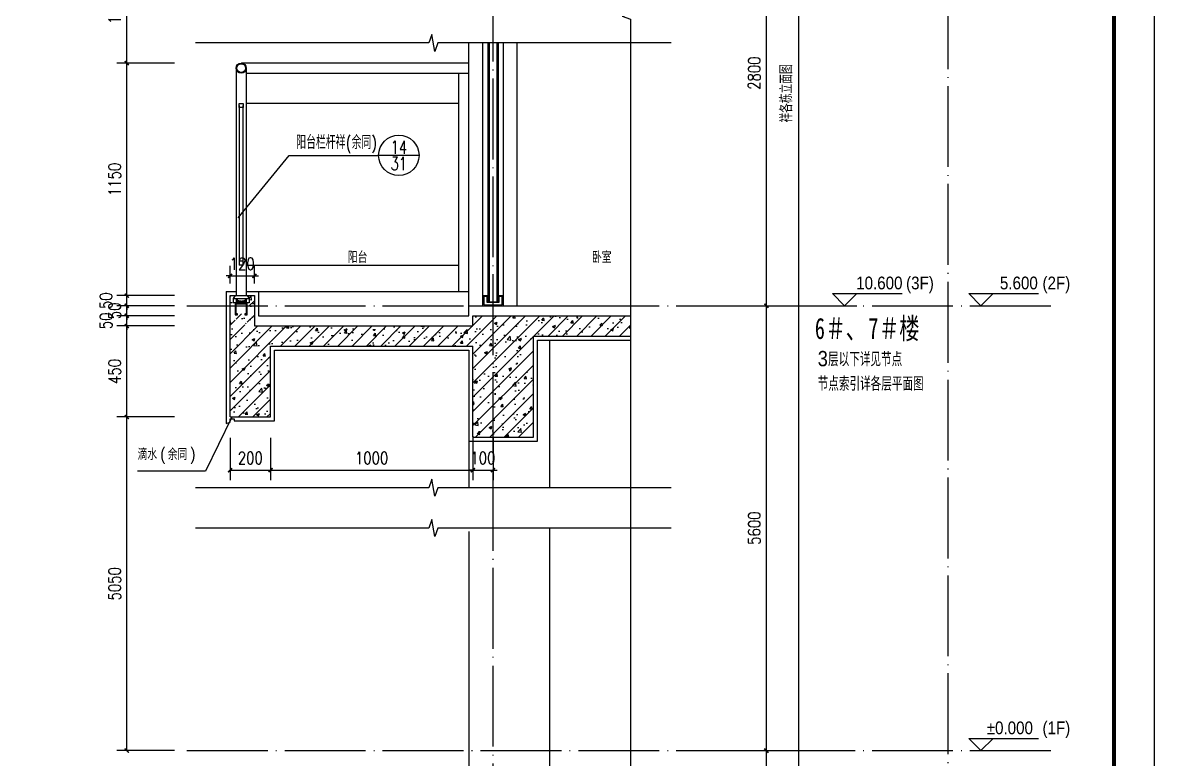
# Model space of a CAD drawing. Extents: x 718358 to 1668613, y -348838 to -159582.
# Drawn here: x 850743 to 856338, y -331996 to -328353 of the extents above; entities that cross this region are included whole.
import ezdxf
from ezdxf.enums import TextEntityAlignment as Align

# ---------------------------------------------------------------- set-up
doc = ezdxf.new("R2010")
doc.units = 0
doc.header["$LTSCALE"] = 1000
doc.linetypes.add('DOTE', pattern=[2.42, 2, -0.2, 0.02, -0.2])
for name, color, linetype in [('建-可见线', 7, 'Continuous'), ('建-图例填充', 251, 'Continuous'), ('建-图框', 4, 'Continuous'), ('建-墙体', 2, 'Continuous'), ('建-尺寸', 73, 'Continuous'), ('建-引出', 3, 'Continuous'), ('建-房间名', 7, 'Continuous'), ('建-标高', 3, 'Continuous'), ('建-楼梯-护栏', 163, 'Continuous'), ('建-符号', 3, 'Continuous'), ('建-符号说明', 7, 'Continuous'), ('建-索引', 3, 'Continuous'), ('建-轮廓线', 7, 'Continuous'), ('建-轴网', 14, 'DOTE'), ('建-门窗剖', 4, 'Continuous')]:
    doc.layers.add(name, color=color, linetype=linetype)
doc.styles.add('_TCH_DIM', font='gt单线西文.shx', dxfattribs={"width": 0.8, "bigfont": 'gt单线中文.shx'})
doc.styles.add('_TCH_LABEL', font='COMPLEX', dxfattribs={"bigfont": 'GBCBIG'})
doc.styles.add('_TCH_SPACE', font='gt单线西文.shx', dxfattribs={"width": 0.8, "height": 5, "bigfont": 'gt单线中文.shx'})
doc.styles.add('DIM_FONT', font='SIMPLEX.shx', dxfattribs={"width": 0.8, "bigfont": 'GBCBIG.shx'})
doc.styles.add('黑体字', font='simhei.ttf', dxfattribs={"width": 0.7})
doc.dimstyles.new('DIMN20', dxfattribs={"dimscale": 0.2, "dimtxt": 300, "dimasz": 100, "dimexe": 250, "dimexo": 300, "dimgap": 150, "dimtad": 1, "dimdec": 0, "dimzin": 0, "dimdsep": 46, "dimtxsty": 'DIM_FONT', "dimblk": 'ARCHTICK', "dimcen": 0.09, "dimdle": 1, "dimclrt": 7, "dimazin": 2, "dimtfac": 1, "dimtdec": 0, "dimtix": 1, "dimtmove": 2, "dimatfit": 3, "dimldrblk": 'ARCHTICK', "dimfxl": 1, "dimtolj": 1, "dimtzin": 0, "dimarcsym": 0})

# ---------------------------------------------------------------- blocks, each defined once
blk = doc.blocks.new('ghgdfsdsa')
at = {"layer": '建-楼梯-护栏'}
for p, q in [((915644.9, -350305.3), (915644.9, -351430.3)), ((915694.9, -350305.3), (915694.9, -351430.3)), ((915659.9, -350490.3), (915659.9, -351280.3)), ((915679.9, -351280.3), (915679.9, -350490.3)), ((915679.9, -351260.3), (915659.9, -351260.3)), ((915679.9, -351280.3), (915659.9, -351280.3)), ((915639.9, -351430.3), (915629.9, -351445.3)), ((915629.9, -351445.3), (915629.9, -351465.3)), ((915629.9, -351445.3), (915709.9, -351445.3)), ((915639.9, -351430.3), (915699.9, -351430.3)), ((915644.9, -351445.3), (915644.9, -351465.3)), ((915644.9, -351450.3), (915644.9, -351455.3)), ((915649.9, -351449.2), (915649.9, -351465.3)), ((915654.9, -351452.1), (915654.9, -351465.3)), ((915684.9, -351452.1), (915684.9, -351465.3)), ((915689.9, -351449.2), (915689.9, -351465.3)), ((915694.9, -351445.3), (915694.9, -351465.3)), ((915694.9, -351450.3), (915694.9, -351455.3)), ((915699.9, -351430.3), (915709.9, -351445.3)), ((915709.9, -351445.3), (915709.9, -351465.3)), ((915709.9, -351465.3), (915629.9, -351465.3)), ((915644.9, -351460.3), (915644.9, -351465.3)), ((915659.9, -351454), (915659.9, -351465.3)), ((915664.9, -351455.1), (915664.9, -351465.3)), ((915669.9, -351455.5), (915669.9, -351465.3)), ((915674.9, -351455.1), (915674.9, -351465.3)), ((915679.9, -351454), (915679.9, -351465.3)), ((915694.9, -351460.3), (915694.9, -351465.3))]:
    blk.add_line(p, q, dxfattribs=at)
for points in [[(915659.9, -350480.3), (915679.9, -350480.3), (915679.9, -350500.3), (915659.9, -350500.3)], [(915687.4, -351525.3), (915699.9, -351525.3), (915699.9, -351465.3), (915639.9, -351465.3), (915639.9, -351525.3), (915652.4, -351525.3), (915652.4, -351520.3), (915644.9, -351520.3), (915644.9, -351470.3), (915694.9, -351470.3), (915694.9, -351520.3), (915687.4, -351520.3)]]:
    blk.add_lwpolyline(points, close=True, dxfattribs=at)
for radius in [25, 22]:
    blk.add_circle((915669.9, -350305.3), radius, dxfattribs=at)
blk = doc.blocks.new('ghgdfd')
at = {"layer": '建-门窗剖'}
for p, q in [((916914.9, -351380.3), (916914.9, -350130.3)), ((916939.9, -350130.3), (916939.9, -351380.3)), ((916945.9, -350130.3), (916945.9, -351410.3)), ((916983.9, -350130.3), (916983.9, -351410.3)), ((916989.9, -350130.3), (916989.9, -351380.3)), ((917014.9, -350130.3), (917014.9, -351380.3))]:
    blk.add_line(p, q, dxfattribs=at)
blk.add_lwpolyline([(916914.9, -351430.3), (916914.9, -351380.3), (916919.9, -351380.3), (916919.9, -351380.3), (916939.9, -351380.3), (916939.9, -351410.3), (916989.9, -351410.3), (916989.9, -351380.3), (917009.9, -351380.3), (917009.9, -351380.3), (917014.9, -351380.3), (917014.9, -351430.3)], dxfattribs=at)
blk.add_lwpolyline([(916935.9, -351384.3), (916918.9, -351384.3), (916918.9, -351426.3), (917010.9, -351426.3), (917010.9, -351384.3), (916993.9, -351384.3), (916993.9, -351414.3), (916935.9, -351414.3)], close=True, dxfattribs=at)
blk = doc.blocks.new('_ArchTick')
at = {"color": 0, "linetype": 'ByBlock', "const_width": 0.4}
blk.add_lwpolyline([(-0.5, -0.5), (0.5, 0.5)], dxfattribs=at)
blk = doc.blocks.new('*D1422')
at = {"layer": 'Defpoints', "color": 0, "transparency": 16777216}
for p in [(853963.5, -331952.5), (854420.2, -331952.5), (853963.5, -332252.5)]:
    blk.add_point(p, dxfattribs=at)
at = {"layer": '建-尺寸', "color": 0, "lineweight": -2, "transparency": 16777216}
for p, q in [((854023.5, -331952.5), (854470.2, -331952.5)), ((854420.2, -332252.7), (854420.2, -331952.3)), ((854023.5, -332252.5), (854470.2, -332252.5))]:
    blk.add_line(p, q, dxfattribs=at)
at = {"layer": '建-尺寸', "color": 0, "lineweight": -2, "transparency": 16777216, "xscale": 20, "yscale": 20, "zscale": 20}
for p, rotation in [((854420.2, -331952.5), 90), ((854420.2, -332252.5), 270)]:
    blk.add_blockref('_ArchTick', p, dxfattribs=dict(at, rotation=rotation))
at = {"layer": '建-尺寸', "color": 7, "transparency": 16777216, "insert": (854360.2, -332102.5), "char_height": 60, "attachment_point": 5, "rotation": 90, "style": 'DIM_FONT'}
blk.add_mtext('\\A1;250', dxfattribs=at)
blk = doc.blocks.new('*D1423')
at = {"layer": 'Defpoints', "color": 0, "transparency": 16777216}
for p in [(853963.5, -329752.5), (854420.2, -329752.5), (853963.5, -331952.5)]:
    blk.add_point(p, dxfattribs=at)
at = {"layer": '建-尺寸', "color": 0, "lineweight": -2, "transparency": 16777216}
for p, q in [((854023.5, -329752.5), (854470.2, -329752.5)), ((854420.2, -331952.7), (854420.2, -329752.3)), ((854023.5, -331952.5), (854470.2, -331952.5))]:
    blk.add_line(p, q, dxfattribs=at)
at = {"layer": '建-尺寸', "color": 0, "lineweight": -2, "transparency": 16777216, "xscale": 20, "yscale": 20, "zscale": 20}
for p, rotation in [((854420.2, -329752.5), 90), ((854420.2, -331952.5), 270)]:
    blk.add_blockref('_ArchTick', p, dxfattribs=dict(at, rotation=rotation))
at = {"layer": '建-尺寸', "color": 7, "transparency": 16777216, "insert": (854360.2, -330852.5), "char_height": 60, "attachment_point": 5, "rotation": 90, "style": 'DIM_FONT'}
blk.add_mtext('\\A1;5600', dxfattribs=at)
blk = doc.blocks.new('*D1424')
at = {"layer": 'Defpoints', "color": 0, "transparency": 16777216}
for p in [(853963.5, -327452.5), (854420.2, -327452.5), (853963.5, -329752.5)]:
    blk.add_point(p, dxfattribs=at)
at = {"layer": '建-尺寸', "color": 0, "lineweight": -2, "transparency": 16777216}
for p, q in [((854023.5, -327452.5), (854470.2, -327452.5)), ((854420.2, -329752.7), (854420.2, -327452.3)), ((854023.5, -329752.5), (854470.2, -329752.5))]:
    blk.add_line(p, q, dxfattribs=at)
at = {"layer": '建-尺寸', "color": 0, "lineweight": -2, "transparency": 16777216, "xscale": 20, "yscale": 20, "zscale": 20}
for p, rotation in [((854420.2, -327452.5), 90), ((854420.2, -329752.5), 270)]:
    blk.add_blockref('_ArchTick', p, dxfattribs=dict(at, rotation=rotation))
at = {"layer": '建-尺寸', "color": 7, "transparency": 16777216, "insert": (854360.2, -328602.5), "char_height": 60, "attachment_point": 5, "rotation": 90, "style": 'DIM_FONT'}
blk.add_mtext('\\A1;2800', dxfattribs=at)
blk = doc.blocks.new('*D1427')
at = {"layer": 'Defpoints', "color": 0, "transparency": 16777216}
for p in [(853963.5, -325152.5), (854580.2, -325152.5), (853963.5, -332252.5)]:
    blk.add_point(p, dxfattribs=at)
at = {"layer": '建-尺寸', "color": 0, "lineweight": -2, "transparency": 16777216}
for p, q in [((854023.5, -325152.5), (854630.2, -325152.5)), ((854580.2, -332252.7), (854580.2, -325152.3)), ((854023.5, -332252.5), (854630.2, -332252.5))]:
    blk.add_line(p, q, dxfattribs=at)
at = {"layer": '建-尺寸', "color": 0, "lineweight": -2, "transparency": 16777216, "xscale": 20, "yscale": 20, "zscale": 20}
for p, rotation in [((854580.2, -325152.5), 90), ((854580.2, -332252.5), 270)]:
    blk.add_blockref('_ArchTick', p, dxfattribs=dict(at, rotation=rotation))
at = {"layer": '建-尺寸', "color": 7, "transparency": 16777216, "insert": (854518.2, -328702.5), "char_height": 60, "attachment_point": 5, "rotation": 90, "style": 'DIM_FONT'}
blk.add_mtext('\\A1;祥各栋立面图', dxfattribs=at)
blk = doc.blocks.new('*D1439')
at = {"layer": 'Defpoints', "color": 0, "transparency": 16777216}
for p in [(851257.9, -330302.5), (851554.6, -330302.5), (851554.6, -331952.5)]:
    blk.add_point(p, dxfattribs=at)
at = {"layer": '建-尺寸', "color": 0, "lineweight": -2, "transparency": 16777216}
for p, q in [((851494.6, -330302.5), (851207.9, -330302.5)), ((851257.9, -331952.7), (851257.9, -330302.3)), ((851494.6, -331952.5), (851207.9, -331952.5))]:
    blk.add_line(p, q, dxfattribs=at)
at = {"layer": '建-尺寸', "color": 0, "lineweight": -2, "transparency": 16777216, "xscale": 20, "yscale": 20, "zscale": 20}
for p, rotation in [((851257.9, -330302.5), 90), ((851257.9, -331952.5), 270)]:
    blk.add_blockref('_ArchTick', p, dxfattribs=dict(at, rotation=rotation))
at = {"layer": '建-尺寸', "color": 7, "transparency": 16777216, "insert": (851197.9, -331127.5), "char_height": 60, "attachment_point": 5, "rotation": 90, "style": 'DIM_FONT'}
blk.add_mtext('\\A1;5050', dxfattribs=at)
blk = doc.blocks.new('*D1440')
at = {"layer": 'Defpoints', "color": 0, "transparency": 16777216}
for p in [(851257.9, -329852.5), (851554.6, -329852.5), (851554.6, -330302.5)]:
    blk.add_point(p, dxfattribs=at)
at = {"layer": '建-尺寸', "color": 0, "lineweight": -2, "transparency": 16777216}
for p, q in [((851494.6, -329852.5), (851207.9, -329852.5)), ((851257.9, -330302.7), (851257.9, -329852.3)), ((851494.6, -330302.5), (851207.9, -330302.5))]:
    blk.add_line(p, q, dxfattribs=at)
at = {"layer": '建-尺寸', "color": 0, "lineweight": -2, "transparency": 16777216, "xscale": 20, "yscale": 20, "zscale": 20}
for p, rotation in [((851257.9, -329852.5), 90), ((851257.9, -330302.5), 270)]:
    blk.add_blockref('_ArchTick', p, dxfattribs=dict(at, rotation=rotation))
at = {"layer": '建-尺寸', "color": 7, "transparency": 16777216, "insert": (851197.9, -330077.5), "char_height": 60, "attachment_point": 5, "rotation": 90, "style": 'DIM_FONT'}
blk.add_mtext('\\A1;450', dxfattribs=at)
blk = doc.blocks.new('*D1441')
at = {"layer": 'Defpoints', "color": 0, "transparency": 16777216}
for p in [(851257.9, -329802.5), (851554.6, -329802.5), (851554.6, -329852.5)]:
    blk.add_point(p, dxfattribs=at)
at = {"layer": '建-尺寸', "color": 0, "lineweight": -2, "transparency": 16777216}
for p, q in [((851257.9, -329802.5), (851257.9, -329782.5)), ((851494.6, -329802.5), (851207.9, -329802.5)), ((851494.6, -329852.5), (851207.9, -329852.5)), ((851257.9, -329852.5), (851257.9, -329802.5)), ((851257.9, -329852.5), (851257.9, -329872.5))]:
    blk.add_line(p, q, dxfattribs=at)
at = {"layer": '建-尺寸', "color": 0, "lineweight": -2, "transparency": 16777216, "xscale": 20, "yscale": 20, "zscale": 20}
for p, rotation in [((851257.9, -329802.5), 270), ((851257.9, -329852.5), 90)]:
    blk.add_blockref('_ArchTick', p, dxfattribs=dict(at, rotation=rotation))
at = {"layer": '建-尺寸', "color": 7, "transparency": 16777216, "insert": (851154.9, -329827.5), "char_height": 60, "attachment_point": 5, "rotation": 90, "style": 'DIM_FONT'}
blk.add_mtext('\\A1;50', dxfattribs=at)
blk = doc.blocks.new('*D1442')
at = {"layer": 'Defpoints', "color": 0, "transparency": 16777216}
for p in [(851257.9, -329752.5), (851554.6, -329752.5), (851554.6, -329802.5)]:
    blk.add_point(p, dxfattribs=at)
at = {"layer": '建-尺寸', "color": 0, "lineweight": -2, "transparency": 16777216}
for p, q in [((851257.9, -329752.5), (851257.9, -329732.5)), ((851494.6, -329752.5), (851207.9, -329752.5)), ((851257.9, -329802.5), (851257.9, -329752.5)), ((851494.6, -329802.5), (851207.9, -329802.5)), ((851257.9, -329802.5), (851257.9, -329822.5))]:
    blk.add_line(p, q, dxfattribs=at)
at = {"layer": '建-尺寸', "color": 0, "lineweight": -2, "transparency": 16777216, "xscale": 20, "yscale": 20, "zscale": 20}
for p, rotation in [((851257.9, -329752.5), 270), ((851257.9, -329802.5), 90)]:
    blk.add_blockref('_ArchTick', p, dxfattribs=dict(at, rotation=rotation))
at = {"layer": '建-尺寸', "color": 7, "transparency": 16777216, "insert": (851197.9, -329777.5), "char_height": 60, "attachment_point": 5, "rotation": 90, "style": 'DIM_FONT'}
blk.add_mtext('\\A1;50', dxfattribs=at)
blk = doc.blocks.new('*D1443')
at = {"layer": 'Defpoints', "color": 0, "transparency": 16777216}
for p in [(851257.9, -329702.5), (851554.6, -329702.5), (851554.6, -329752.5)]:
    blk.add_point(p, dxfattribs=at)
at = {"layer": '建-尺寸', "color": 0, "lineweight": -2, "transparency": 16777216}
for p, q in [((851257.9, -329702.5), (851257.9, -329682.5)), ((851494.6, -329702.5), (851207.9, -329702.5)), ((851257.9, -329752.5), (851257.9, -329702.5)), ((851494.6, -329752.5), (851207.9, -329752.5)), ((851257.9, -329752.5), (851257.9, -329772.5))]:
    blk.add_line(p, q, dxfattribs=at)
at = {"layer": '建-尺寸', "color": 0, "lineweight": -2, "transparency": 16777216, "xscale": 20, "yscale": 20, "zscale": 20}
for p, rotation in [((851257.9, -329702.5), 270), ((851257.9, -329752.5), 90)]:
    blk.add_blockref('_ArchTick', p, dxfattribs=dict(at, rotation=rotation))
at = {"layer": '建-尺寸', "color": 7, "transparency": 16777216, "insert": (851154.9, -329727.5), "char_height": 60, "attachment_point": 5, "rotation": 90, "style": 'DIM_FONT'}
blk.add_mtext('\\A1;50', dxfattribs=at)
blk = doc.blocks.new('*D1444')
at = {"layer": 'Defpoints', "color": 0, "transparency": 16777216}
for p in [(851257.9, -328552.5), (851554.6, -328552.5), (851554.6, -329702.5)]:
    blk.add_point(p, dxfattribs=at)
at = {"layer": '建-尺寸', "color": 0, "lineweight": -2, "transparency": 16777216}
for p, q in [((851494.6, -328552.5), (851207.9, -328552.5)), ((851257.9, -329702.7), (851257.9, -328552.3)), ((851494.6, -329702.5), (851207.9, -329702.5))]:
    blk.add_line(p, q, dxfattribs=at)
at = {"layer": '建-尺寸', "color": 0, "lineweight": -2, "transparency": 16777216, "xscale": 20, "yscale": 20, "zscale": 20}
for p, rotation in [((851257.9, -328552.5), 90), ((851257.9, -329702.5), 270)]:
    blk.add_blockref('_ArchTick', p, dxfattribs=dict(at, rotation=rotation))
at = {"layer": '建-尺寸', "color": 7, "transparency": 16777216, "insert": (851197.9, -329127.5), "char_height": 60, "attachment_point": 5, "rotation": 90, "style": 'DIM_FONT'}
blk.add_mtext('\\A1;1150', dxfattribs=at)
blk = doc.blocks.new('*D1445')
at = {"layer": 'Defpoints', "color": 0, "transparency": 16777216}
for p in [(851257.9, -328002.5), (851554.6, -328002.5), (851554.6, -328552.5)]:
    blk.add_point(p, dxfattribs=at)
at = {"layer": '建-尺寸', "color": 0, "lineweight": -2, "transparency": 16777216}
for p, q in [((851494.6, -328002.5), (851207.9, -328002.5)), ((851257.9, -328552.7), (851257.9, -328002.3)), ((851494.6, -328552.5), (851207.9, -328552.5))]:
    blk.add_line(p, q, dxfattribs=at)
at = {"layer": '建-尺寸', "color": 0, "lineweight": -2, "transparency": 16777216, "xscale": 20, "yscale": 20, "zscale": 20}
for p, rotation in [((851257.9, -328002.5), 90), ((851257.9, -328552.5), 270)]:
    blk.add_blockref('_ArchTick', p, dxfattribs=dict(at, rotation=rotation))
at = {"layer": '建-尺寸', "color": 7, "transparency": 16777216, "insert": (851197.9, -328277.5), "char_height": 60, "attachment_point": 5, "rotation": 90, "style": 'DIM_FONT'}
blk.add_mtext('\\A1;1100', dxfattribs=at)
blk = doc.blocks.new('*D1631')
at = {"layer": 'Defpoints', "color": 0, "transparency": 16777216}
for p in [(851768.6, -330346.6), (851968.6, -330346.6), (851968.6, -330565.5)]:
    blk.add_point(p, dxfattribs=at)
at = {"layer": '建-尺寸', "color": 0, "lineweight": -2, "transparency": 16777216}
for p, q in [((851768.6, -330406.6), (851768.6, -330615.5)), ((851968.6, -330406.6), (851968.6, -330615.5)), ((851768.4, -330565.5), (851968.8, -330565.5))]:
    blk.add_line(p, q, dxfattribs=at)
at = {"layer": '建-尺寸', "color": 0, "lineweight": -2, "transparency": 16777216, "xscale": 20, "yscale": 20, "zscale": 20, "rotation": 180}
blk.add_blockref('_ArchTick', (851768.6, -330565.5), dxfattribs=at)
at = {"layer": '建-尺寸', "color": 0, "lineweight": -2, "transparency": 16777216, "xscale": 20, "yscale": 20, "zscale": 20}
blk.add_blockref('_ArchTick', (851968.6, -330565.5), dxfattribs=at)
at = {"layer": '建-尺寸', "color": 7, "transparency": 16777216, "insert": (851868.6, -330505.5), "char_height": 60, "attachment_point": 5, "style": 'DIM_FONT'}
blk.add_mtext('\\A1;200', dxfattribs=at)
blk = doc.blocks.new('*D1632')
at = {"layer": 'Defpoints', "color": 0, "transparency": 16777216}
for p in [(851968.6, -330346.6), (852968.6, -330346.6), (852968.6, -330565.5)]:
    blk.add_point(p, dxfattribs=at)
at = {"layer": '建-尺寸', "color": 0, "lineweight": -2, "transparency": 16777216}
for p, q in [((851968.6, -330406.6), (851968.6, -330615.5)), ((852968.6, -330406.6), (852968.6, -330615.5)), ((851968.4, -330565.5), (852968.8, -330565.5))]:
    blk.add_line(p, q, dxfattribs=at)
at = {"layer": '建-尺寸', "color": 0, "lineweight": -2, "transparency": 16777216, "xscale": 20, "yscale": 20, "zscale": 20, "rotation": 180}
blk.add_blockref('_ArchTick', (851968.6, -330565.5), dxfattribs=at)
at = {"layer": '建-尺寸', "color": 0, "lineweight": -2, "transparency": 16777216, "xscale": 20, "yscale": 20, "zscale": 20}
blk.add_blockref('_ArchTick', (852968.6, -330565.5), dxfattribs=at)
at = {"layer": '建-尺寸', "color": 7, "transparency": 16777216, "insert": (852468.6, -330505.5), "char_height": 60, "attachment_point": 5, "style": 'DIM_FONT'}
blk.add_mtext('\\A1;1000', dxfattribs=at)
blk = doc.blocks.new('*D1633')
at = {"layer": 'Defpoints', "color": 0, "transparency": 16777216}
for p in [(852968.6, -330346.6), (853068.6, -330346.6), (853068.6, -330565.5)]:
    blk.add_point(p, dxfattribs=at)
at = {"layer": '建-尺寸', "color": 0, "lineweight": -2, "transparency": 16777216}
for p, q in [((852968.6, -330406.6), (852968.6, -330615.5)), ((853068.6, -330406.6), (853068.6, -330615.5)), ((852968.6, -330565.5), (852948.6, -330565.5)), ((852968.6, -330565.5), (853068.6, -330565.5)), ((853068.6, -330565.5), (853088.6, -330565.5))]:
    blk.add_line(p, q, dxfattribs=at)
at = {"layer": '建-尺寸', "color": 0, "lineweight": -2, "transparency": 16777216, "xscale": 20, "yscale": 20, "zscale": 20}
blk.add_blockref('_ArchTick', (852968.6, -330565.5), dxfattribs=at)
at = {"layer": '建-尺寸', "color": 0, "lineweight": -2, "transparency": 16777216, "xscale": 20, "yscale": 20, "zscale": 20, "rotation": 180}
blk.add_blockref('_ArchTick', (853068.6, -330565.5), dxfattribs=at)
at = {"layer": '建-尺寸', "color": 7, "transparency": 16777216, "insert": (853018.6, -330505.5), "char_height": 60, "attachment_point": 5, "style": 'DIM_FONT'}
blk.add_mtext('\\A1;100', dxfattribs=at)
blk = doc.blocks.new('*D2992')
at = {"layer": 'Defpoints', "color": 0, "transparency": 16777216}
for p in [(851888.6, -329604.9), (851768.6, -329702.5), (851888.6, -329702.5)]:
    blk.add_point(p, dxfattribs=at)
at = {"layer": '建-尺寸', "color": 0, "lineweight": -2, "transparency": 16777216}
for p, q in [((851768.6, -329642.5), (851768.6, -329554.9)), ((851888.6, -329642.5), (851888.6, -329554.9)), ((851768.6, -329604.9), (851748.6, -329604.9)), ((851768.6, -329604.9), (851888.6, -329604.9)), ((851888.6, -329604.9), (851908.6, -329604.9))]:
    blk.add_line(p, q, dxfattribs=at)
at = {"layer": '建-尺寸', "color": 0, "lineweight": -2, "transparency": 16777216, "xscale": 20, "yscale": 20, "zscale": 20}
blk.add_blockref('_ArchTick', (851768.6, -329604.9), dxfattribs=at)
at = {"layer": '建-尺寸', "color": 0, "lineweight": -2, "transparency": 16777216, "xscale": 20, "yscale": 20, "zscale": 20, "rotation": 180}
blk.add_blockref('_ArchTick', (851888.6, -329604.9), dxfattribs=at)
at = {"layer": '建-尺寸', "color": 7, "transparency": 16777216, "insert": (851828.6, -329544.9), "char_height": 60, "attachment_point": 5, "style": 'DIM_FONT'}
blk.add_mtext('\\A1;120', dxfattribs=at)

msp = doc.modelspace()

# ---------------------------------------------------------------- hatches: boundary and pattern name
at = {"layer": '建-图例填充'}
h = msp.add_hatch(dxfattribs=at)
h.set_pattern_fill('钢筋混凝土', color=256, scale=20, style=0)
h.set_pattern_definition([(45, (0, 2221), (-35.355339, 35.355339), []), (50, (0, 2221), (143.452037, -12.550427), [15, -165]), (355, (0, 2221), (-27.750267, 150.438427), [12, -132]), (100.4514, (11.95, 2219.95), (115.701876, 137.887908), [12.748038, -140.228422]), (46.1842, (0, 2261), (213.44821, -33.103803), [22.5, -247.5]), (96.6356, (17.79, 2258.24), (186.93254, 194.823574), [19.12206, -210.3426]), (351.1842, (0, 2261), (186.93239, 194.82372), [18, -198]), (21, (20, 2251), (119.38141, -80.523778), [15, -165]), (326, (20, 2251), (48.663066, 145.03001), [12, -132]), (71.4514, (29.95, 2244.29), (168.044526, 64.5061), [12.748038, -140.228422]), (37.5, (0, 2221), (2.431971, 66.5787708), [0, -130.4, 0, -134, 0, -132.5]), (7.5, (0, 2221), (52.6139075, 78.8823424), [0, -76.4, 0, -127.4, 0, -50.5]), (327.5, (-44.6, 2221), (106.7644872, -4.5109743), [0, -50, 0, -156, 0, -207]), (317.5, (-64.6, 2221), (116.637234, 20.020996), [0, -65, 0, -103.6, 0, -147])])
h.paths.add_polyline_path([(851888.6, -329702.5), (851853.6, -329702.5), (851863.6, -329717.5), (851863.6, -329737.5), (851853.6, -329737.5), (851853.6, -329752.5), (851888.6, -329752.5)])
h.paths.add_polyline_path([(851783.6, -329717.5), (851793.6, -329702.5), (851768.6, -329702.5), (851768.6, -329752.5), (851793.6, -329752.5), (851793.6, -329737.5), (851783.6, -329737.5)])
h.paths.add_polyline_path([(852968.6, -330402.5), (853268.6, -330402.5), (853268.6, -329902.5), (853748.6, -329902.5), (853748.6, -329802.5), (852968.6, -329802.5), (852968.6, -329852.5), (851888.6, -329852.5), (851888.6, -329752.5), (851863.6, -329752.5), (851863.6, -329792.5), (851853.6, -329792.5), (851853.6, -329847.5), (851841.1, -329847.5), (851841.1, -329842.5), (851848.6, -329842.5), (851848.6, -329792.5), (851798.6, -329792.5), (851798.6, -329842.5), (851806.1, -329842.5), (851806.1, -329847.5), (851793.6, -329847.5), (851793.6, -329787.5), (851768.6, -329787.5), (851768.6, -330302.5), (851968.6, -330302.5), (851968.6, -329952.5), (852968.6, -329952.5)])
h = msp.add_hatch(dxfattribs=at)
h.set_pattern_fill('钢筋混凝土', color=256, scale=20, style=0)
h.set_pattern_definition([(45, (-310225.497, 20291.03), (-35.355339, 35.355339), []), (50, (-310225.5, 20291.03), (143.452037, -12.550427), [15, -165]), (355, (-310225.5, 20291.03), (-27.750267, 150.438427), [12, -132]), (100.4514, (-310213.54, 20289.98), (115.701876, 137.887908), [12.748038, -140.228422]), (46.1842, (-310225.5, 20331.03), (213.44821, -33.103803), [22.5, -247.5]), (96.6356, (-310207.7, 20328.27), (186.93254, 194.823574), [19.122058, -210.3426]), (351.1842, (-310225.5, 20331.03), (186.93239, 194.82372), [18, -198]), (21, (-310205.5, 20321.03), (119.38141, -80.523778), [15, -165]), (326, (-310205.5, 20321.03), (48.663066, 145.030009), [12, -132]), (71.4514, (-310195.55, 20314.32), (168.044526, 64.5061), [12.748038, -140.228422]), (37.5, (-310225.497, 20291.03), (2.431971, 66.5787708), [0, -130.4, 0, -134, 0, -132.5]), (7.5, (-310225.5, 20291.03), (52.6139075, 78.8823424), [0, -76.4, 0, -127.4, 0, -50.5]), (327.5, (-310270.097, 20291.03), (106.7644872, -4.5109743), [0, -50, 0, -156, 0, -207]), (317.5, (-310290.1, 20291.03), (116.637234, 20.0209965), [0, -65, 0, -103.6, 0, -147])])
h.paths.add_polyline_path([(852531.7, -330595.8), (852531.7, -330645.8), (852531.7, -330645.8), (852531.7, -330595.8)])

# ---------------------------------------------------------------- linework, layer by layer
at = {"layer": '建-可见线'}
for p, q in [((851748.6, -329682.5), (851798.6, -329682.5)), ((851848.6, -329682.5), (851908.6, -329682.5)), ((851908.6, -329682.5), (851908.6, -329802.5)), ((852948.6, -329752.5), (853748.6, -329752.5)), ((852948.6, -329802.5), (852948.6, -329752.5)), ((851908.6, -329802.5), (852948.6, -329802.5))]:
    msp.add_line(p, q, dxfattribs=at)
msp.add_lwpolyline([(851748.6, -329682.5), (851748.6, -330334.2), (851748.6, -330334.2), (851768.6, -330329), (851768.6, -330322.5), (851768.6, -330312.5), (851788.6, -330312.5), (851788.6, -330322.5), (851988.6, -330322.5), (851988.6, -329972.5), (852948.6, -329972.5), (852948.6, -330422.5), (853288.6, -330422.5), (853288.6, -329922.5), (853748.6, -329922.5)], dxfattribs=at)
at = {"layer": '建-图框'}
msp.add_lwpolyline([(844458.5, -319851.3), (844458.5, -336671.3), (856338.5, -336671.3), (856338.5, -319851.3)], close=True, dxfattribs=at)
at = {"layer": '建-图框', "const_width": 20}
msp.add_lwpolyline([(844658.5, -320351.3), (844658.5, -336471.3), (856138.5, -336471.3), (856138.5, -320351.3)], close=True, dxfattribs=at)
at = {"layer": '建-墙体'}
for p, q in [((851768.6, -330302.5), (851768.6, -329702.5)), ((851768.6, -329702.5), (851888.6, -329702.5)), ((851888.6, -329702.5), (851888.6, -329852.5)), ((851888.6, -329852.5), (852968.6, -329852.5)), ((852968.6, -329802.5), (853748.6, -329802.5)), ((852968.6, -329852.5), (852968.6, -329802.5)), ((853268.6, -330402.5), (853268.6, -329902.5)), ((853268.6, -329902.5), (853748.6, -329902.5)), ((851968.6, -329952.5), (852968.6, -329952.5)), ((851968.6, -330302.5), (851968.6, -329952.5)), ((852968.6, -330402.5), (852968.6, -329952.5)), ((851768.6, -330302.5), (851968.6, -330302.5)), ((852968.6, -330402.5), (853268.6, -330402.5))]:
    msp.add_line(p, q, dxfattribs=at)
at = {"layer": '建-引出'}
for p, q in [((851776.2, -330306.7), (851646.6, -330570)), ((851646.6, -330570), (851311.4, -330570))]:
    msp.add_line(p, q, dxfattribs=at)
at = {"layer": '建-标高'}
for p, q in [((854806.9, -329752.5), (854746.9, -329692.5)), ((854746.9, -329692.5), (855090.9, -329692.5)), ((854806.9, -329752.5), (854866.9, -329692.5)), ((855481.3, -329752.5), (855421.3, -329692.5)), ((855421.3, -329692.5), (855765.3, -329692.5)), ((855481.3, -329752.5), (855541.3, -329692.5)), ((854443.5, -329752.5), (854866.9, -329752.5)), ((855481.3, -331952.5), (855421.3, -331892.5)), ((855421.3, -331892.5), (855765.3, -331892.5)), ((855481.3, -331952.5), (855541.3, -331892.5))]:
    msp.add_line(p, q, dxfattribs=at)
at = {"layer": '建-符号'}
for points in [[(853748.6, -323760.6), (853748.6, -328290.7), (853790.6, -328306), (853706.6, -328320.8), (853748.6, -328335.7), (853748.6, -332865.7)], [(853949.8, -328452.5), (852796.1, -328452.5), (852780.8, -328494.5), (852766, -328410.5), (852751.1, -328452.5), (851597.4, -328452.5)], [(853949.8, -330652.4), (852796.1, -330652.4), (852780.8, -330694.4), (852766, -330610.4), (852751.1, -330652.4), (851597.4, -330652.4)], [(853949.8, -330852.4), (852796.1, -330852.4), (852780.8, -330894.4), (852766, -330810.4), (852751.1, -330852.4), (851597.4, -330852.4)]]:
    msp.add_lwpolyline(points, dxfattribs=at)
at = {"layer": '建-索引'}
for p, q in [((851808.1, -329317.6), (852061.3, -329008.9)), ((852061.3, -329008.9), (852502.9, -329008.9)), ((852702.9, -329008.9), (852502.9, -329008.9))]:
    msp.add_line(p, q, dxfattribs=at)
msp.add_circle((852602.9, -329008.9), 100, dxfattribs=at)
at = {"layer": '建-轮廓线', "color": 253}
for p, q in [((852948.6, -329752.5), (852948.6, -328452.5)), ((853188.6, -329752.5), (853188.6, -328452.5)), ((852948.6, -328552.5), (851824.3, -328552.5)), ((851848.6, -328602.5), (852948.6, -328602.5)), ((852898.6, -328752.5), (851848.6, -328752.5)), ((851848.6, -329552.5), (852898.6, -329552.5)), ((851908.6, -329682.5), (852948.6, -329682.5)), ((853348.6, -329922.5), (853348.6, -330652.4)), ((852948.6, -330422.5), (852948.6, -330652.4)), ((853348.6, -330852.4), (853348.6, -332252.5)), ((852948.6, -330868.5), (852948.6, -332252.5))]:
    msp.add_line(p, q, dxfattribs=at)
msp.add_lwpolyline([(852898.6, -328602.5), (852898.6, -329682.5)], dxfattribs=at)
at = {"layer": '建-轴网', "ltscale": 0.2}
for p, q in [((855318.1, -323342.2), (855318.1, -332900.9)), ((853068.6, -332900.9), (853068.6, -323760.6)), ((851554.6, -329752.5), (855854.6, -329752.5)), ((851554.6, -331952.5), (855854.6, -331952.5))]:
    msp.add_line(p, q, dxfattribs=at)

# ---------------------------------------------------------------- block references
at = {"layer": '建-可见线'}
for name, p in [('ghgdfd', (-63896.3, 21677.8)), ('ghgdfsdsa', (-63846.3, 21727.8))]:
    msp.add_blockref(name, p, dxfattribs=at)

# ---------------------------------------------------------------- texts
at = {"layer": '建-引出', "style": '_TCH_DIM'}
for s, height, width, p in [('滴水', 57.32, 0.8, (851311.4, -330516)), ('(', 63, 0.888889, (851423.4, -330516)), ('余同', 57.32, 0.8, (851460.7, -330516)), (')', 63, 0.888889, (851572.7, -330516))]:
    msp.add_text(s, height=height, dxfattribs=dict(at, width=width)).set_placement(p)
at = {"layer": '建-房间名', "style": '_TCH_SPACE', "width": 0.8}
for s, p in [('阳台', (852351.5, -329541.4)), ('卧室', (853558.2, -329541.4))]:
    msp.add_text(s, height=57.32, dxfattribs=at).set_placement(p)
at = {"layer": '建-标高', "style": '_TCH_DIM', "width": 0.888889}
for s, p in [('10.600', (854864.1, -329671.5)), ('(3F)', (855110.9, -329671.5)), ('5.600', (855574.8, -329671.5)), ('(2F)', (855785.3, -329671.5)), ('%%P0.000', (855509.7, -331871.5)), ('(1F)', (855785.3, -331871.5))]:
    msp.add_text(s, height=63, dxfattribs=at).set_placement(p)
at = {"layer": '建-符号', "color": 7, "style": '黑体字', "width": 0.7}
for s, height, p in [('＃楼', 104.56, (854977.4, -329917.1, 0)), ('6', 104.6, (854659.9, -329917.1, 0)), ('＃、', 104.56, (854712.8, -329917.1, 0)), ('7', 104.6, (854924.5, -329917.1, 0))]:
    msp.add_text(s, height=height, dxfattribs=at).set_placement(p)
at = {"layer": '建-符号说明', "style": '_TCH_DIM'}
for s, height, width, p in [('3', 75.7, 0.888889, (854674, -330051.8)), ('层以下详见节点', 68.9, 0.8, (854725.3, -330051.8)), ('节点索引详各层平面图', 68.9, 0.8, (854674, -330173.3))]:
    msp.add_text(s, height=height, dxfattribs=dict(at, width=width)).set_placement(p)
at = {"layer": '建-索引', "style": '_TCH_LABEL'}
for s, p in [('余同', (852369.6, -328977.8)), ('阳台栏杆祥', (852095.9, -328977.8))]:
    msp.add_text(s, height=67.52, dxfattribs=at).set_placement(p)
at = {"layer": '建-索引', "style": '_TCH_LABEL', "width": 0.705882}
for s, p in [('(', (852341.6, -328977.8)), (')', (852467.9, -328977.8))]:
    msp.add_text(s, height=59.5, dxfattribs=at).set_placement(p)
at = {"layer": '建-索引', "style": '_TCH_LABEL'}
for s, width, p, p2 in [('14', 0.846774, (852562.7, -329000.9), (852643.2, -329000.9)), ('31', 0.9375, (852562.7, -329081.4), (852643.2, -329081.4))]:
    msp.add_text(s, height=64.4, dxfattribs=dict(at, width=width)).set_placement(p, p2, align=Align.FIT)

# ---------------------------------------------------------------- dimensions: what is measured, and where the dimension line sits
at = {"layer": '建-尺寸'}
for p1, p2, distance, text, picture, middle in [((853963.5, -332252.5), (853963.5, -325152.5), -616.7, '祥各栋立面图', '*D1427', (854518.2, -328702.5)), ((853963.5, -329752.5), (853963.5, -327452.5), -456.7, '2800', '*D1424', (854360.2, -328602.5)), ((851554.6, -328552.5), (851554.6, -328002.5), 296.7, '1100', '*D1445', (851197.9, -328277.5)), ((853963.5, -331952.5), (853963.5, -329752.5), -456.7, '5600', '*D1423', (854360.2, -330852.5)), ((851554.6, -331952.5), (851554.6, -330302.5), 296.7, '5050', '*D1439', (851197.9, -331127.5)), ((853963.5, -332252.5), (853963.5, -331952.5), -456.7, '250', '*D1422', (854360.2, -332102.5))]:
    dim = msp.add_aligned_dim(p1=p1, p2=p2, distance=distance, text=text, dimstyle='DIMN20', dxfattribs=at)
    dim.commit()
    dim.dimension.update_dxf_attribs({"geometry": picture, "text_midpoint": middle})
for p1, p2, distance, picture, middle in [((851554.6, -329702.5), (851554.6, -328552.5), 296.7, '*D1444', (851197.9, -329127.5)), ((851768.6, -329702.5), (851888.6, -329702.5), 97.6, '*D2992', (851828.6, -329544.9)), ((851554.6, -329802.5), (851554.6, -329752.5), 296.7, '*D1442', (851197.9, -329777.5)), ((851554.6, -330302.5), (851554.6, -329852.5), 296.7, '*D1440', (851197.9, -330077.5)), ((851768.6, -330346.6), (851968.6, -330346.6), -218.9, '*D1631', (851868.6, -330505.5)), ((851968.6, -330346.6), (852968.6, -330346.6), -218.9, '*D1632', (852468.6, -330505.5)), ((852968.6, -330346.6), (853068.6, -330346.6), -218.9, '*D1633', (853018.6, -330505.5))]:
    dim = msp.add_aligned_dim(p1=p1, p2=p2, distance=distance, dimstyle='DIMN20', dxfattribs=at)
    dim.commit()
    dim.dimension.update_dxf_attribs({"geometry": picture, "text_midpoint": middle})
for base, p1, p2, picture, middle in [((851257.9, -329702.5), (851554.6, -329752.5), (851554.6, -329702.5), '*D1443', (851154.9, -329727.5)), ((851257.9, -329802.5), (851554.6, -329852.5), (851554.6, -329802.5), '*D1441', (851154.9, -329827.5))]:
    dim = msp.add_linear_dim(base=base, p1=p1, p2=p2, angle=90, dimstyle='DIMN20', dxfattribs=at)
    dim.commit()
    dim.dimension.update_dxf_attribs({"geometry": picture, "text_midpoint": middle, "dimtype": 161})

doc.saveas('drawing.dxf')
